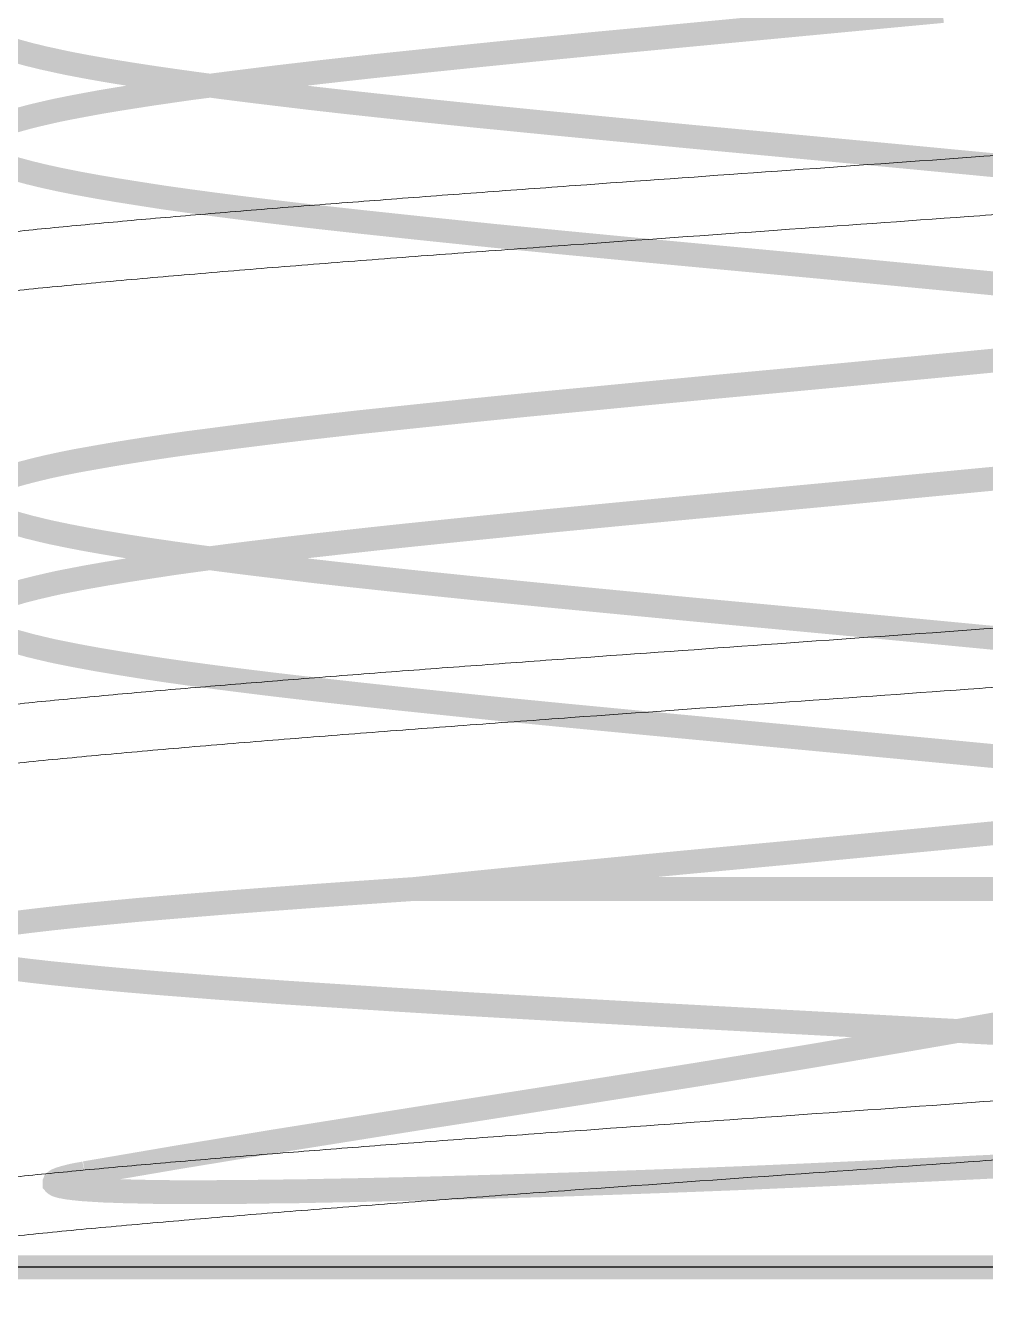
# Model space of a CAD drawing. Header units: inches. Extents: x -1.8 to 19, y -6.6 to 16.3.
# Drawn here: x 11.3317 to 11.3825, y 10.1686 to 10.2357 of the extents above; entities that cross this region are included whole.
import ezdxf

# ---------------------------------------------------------------- set-up
doc = ezdxf.new("R2010")
doc.units = ezdxf.units.IN
doc.header["$MEASUREMENT"] = 0
for name, color, linetype, lineweight, true_color in [('hardware', 30, 'Continuous', 9, 0xff7f00), ('interface cable', 3, 'Continuous', 18, 0x00ff00), ('top view', 7, 'Continuous', 25, 0xffffff)]:
    doc.layers.add(name, color=color, linetype=linetype, lineweight=lineweight, true_color=true_color)

# ---------------------------------------------------------------- blocks, each defined once
blk = doc.blocks.new('screw')
at = {"layer": 'hardware', "linetype": 'Continuous', "lineweight": 5}
for points, knots in [([(0.1609863267539995, 0.0560001991042833), (0.161002663220666, 0.0560001978876156), (0.1610358822206648, 0.055997276554284), (0.1610852943373315, 0.0559842558042822), (0.1611345407206655, 0.0559626834209501), (0.1611836079039988, 0.0559326617709503), (0.161232541620665, 0.0558942578542831), (0.161281383520665, 0.0558475046209503), (0.1613301734873327, 0.0557924173376163), (0.1613979427539987, 0.0557042384709492), (0.1614818018706663, 0.0555718848709494), (0.1615787491706657, 0.055386019454283), (0.1616757705039993, 0.0551670762876162), (0.1617728707373323, 0.0549150748876163), (0.1618700346206661, 0.0546300654376166), (0.1619672710539979, 0.0543122072042825), (0.1620645683373321, 0.0539617027042824), (0.1621619151039992, 0.0535787734376169), (0.1622593069706648, 0.0531636470709502), (0.1623935881373326, 0.0525473244209502), (0.1625599778706663, 0.051697732087617), (0.1627539818873329, 0.0505842351876166), (0.1629482129039987, 0.0493489636209494), (0.1631426347706653, 0.04799497227095), (0.1633371909373322, 0.046525430787617), (0.163531809403999, 0.0449438061709495), (0.1637265130539982, 0.0432539438709502), (0.1639212917206658, 0.0414600046209488), (0.1641161251873327, 0.0395662647376165), (0.1643109793873327, 0.0375772238376166), (0.1645760117373316, 0.0347490925209497), (0.1649052453539979, 0.0310130576042828), (0.1652933254373326, 0.0263143316376171), (0.1656816863539989, 0.0213623295376157), (0.1660702009206647, 0.0162044675042834), (0.1665926363539987, 0.0090611633876163), (0.1669775766539987, 0.003641934487617), (0.1672363267206658, 1.993542833e-07)], [0, 0, 0, 0, 0.0008652881, 0.0017559378, 0.0026951702, 0.0037027765, 0.0047947664, 0.005983681, 0.0072791902, 0.0086887175, 0.0118703851, 0.0155621526, 0.0197837405, 0.0245477819, 0.0298620082, 0.0357295808, 0.042151442, 0.0491272572, 0.056655798, 0.0647351929, 0.0825364821, 0.1025056379, 0.1245988148, 0.148766053, 0.1749558819, 0.2031133737, 0.2331702557, 0.2650536277, 0.2986901775, 0.3340043176, 0.3709104198, 0.4491427868, 0.5326549113, 0.6206327614, 0.7122385412, 0.806623219, 1, 1, 1, 1]), ([(0.1859863269373323, 0.0560000464542822), (0.186002663453998, 0.0560000434709495), (0.1860358789873315, 0.0559971314876159), (0.1860852908039983, 0.0559841526209501), (0.1861345395539991, 0.05596263912095), (0.1861836104039993, 0.0559326837876161), (0.1862325478873326, 0.055894345070949), (0.1862813930539995, 0.0558476477209497), (0.1863301856206656, 0.0557925987542829), (0.1863979673873326, 0.0557044241876161), (0.186481820503998, 0.0555720003876159), (0.1865787503206653, 0.055386016087616), (0.1866757580039986, 0.0551669650376167), (0.1867728520539986, 0.0549149352376163), (0.1868700270873325, 0.0546299997209489), (0.1869672709873316, 0.0543122777876172), (0.1870645729206653, 0.0539618992542836), (0.1871619147706645, 0.0535790248542822), (0.1872592891039988, 0.0531638700876167), (0.1873566987706659, 0.0527167037376168), (0.1874541403706653, 0.0522378215542831), (0.1875878970706657, 0.051537437770949), (0.1877539375373323, 0.0505845718709503), (0.1879481796873324, 0.0493494393876163), (0.1881425630206659, 0.0479954497876162), (0.1883371021206648, 0.0465259258876171), (0.1885317536206659, 0.0449443906376165), (0.1887264590873328, 0.0432545900542829), (0.1889212296539979, 0.0414605973876165), (0.1891873573373319, 0.0388736235209501), (0.1895174320539985, 0.0354135427876167), (0.1898350121706651, 0.0318100296209502), (0.1900907555706655, 0.0287669320209493), (0.1903540756206648, 0.025539856537617), (0.190681687220666, 0.0213622028876168), (0.1910702068373313, 0.0162044500709504), (0.1915926285873317, 0.0090612252209494), (0.1919775680706659, 0.003642055154283), (0.1922363267206662, 1.993542833e-07)], [0, 0, 0, 0, 0.0008652912, 0.0017557898, 0.0026946434, 0.0037016626, 0.0047929446, 0.00598116, 0.0072761312, 0.0086854443, 0.0118680528, 0.0155619608, 0.0197856513, 0.0245504087, 0.0298631444, 0.0357279976, 0.0421472795, 0.0491220237, 0.0566513188, 0.0647322925, 0.0733615051, 0.0825351513, 0.1024989717, 0.1245887023, 0.1487578323, 0.1749487372, 0.2031022652, 0.2331575495, 0.2650432508, 0.298681835, 0.3709034352, 0.4491416618, 0.4902864962, 0.5326541996, 0.6206369821, 0.7122416298, 0.8066167981, 1, 1, 1, 1]), ([(0.2109863264873318, 0.0560000466209489), (0.211002661920665, 0.0560000497376167), (0.2110358756373326, 0.0559971505542824), (0.2110852869039984, 0.0559841887042838), (0.2111345354206658, 0.0559626879709496), (0.2111836060706661, 0.055932739204283), (0.2112325432539993, 0.0558943989376166), (0.2112813881539995, 0.0558476901376154), (0.2113301786373313, 0.0557926187376169), (0.2113979514206651, 0.0557044098876167), (0.2114818026373321, 0.0555719689376159), (0.2115787368039989, 0.0553859890209489), (0.2116757480706649, 0.0551669633876157), (0.2117728453706661, 0.0549149654209495), (0.2118700233539993, 0.0546300532542831), (0.2119672703706662, 0.0543123311209497), (0.2120645716539989, 0.0539619228209504), (0.2121619077039995, 0.05357900687095), (0.212259289370666, 0.0531638237042822), (0.2123935494539996, 0.0525474255709506), (0.2125599084706649, 0.0516978867709499), (0.2127539586539984, 0.0505845440709498), (0.2129481723873321, 0.0493494172209496), (0.2131425591206659, 0.0479954825209505), (0.2133370918873327, 0.0465260486542833), (0.2135317304706652, 0.0449446044542822), (0.2137264188706658, 0.0432549041542822), (0.2139211812373321, 0.041461032587617), (0.2141160087706651, 0.0395673401709499), (0.2143108823039983, 0.0375783226709503), (0.2145759184373317, 0.0347501276709492), (0.2149051644873323, 0.0310139520209498), (0.215293281453999, 0.0263149794376156), (0.2156816505039993, 0.0213627328042838), (0.2160701838706649, 0.0162047365542834), (0.2165926232873316, 0.0090613168542832), (0.2169775688873321, 0.0036420436209505), (0.2172363267206647, 1.993542833e-07)], [0, 0, 0, 0, 0.0008652338, 0.0017556329, 0.0026943737, 0.0037013087, 0.0047925827, 0.0059809149, 0.0072761735, 0.0086858896, 0.0118689639, 0.0155627741, 0.0197860019, 0.0245501689, 0.0298624414, 0.0357272223, 0.0421470908, 0.0491228221, 0.0566526041, 0.0647336453, 0.0825357133, 0.1024993792, 0.1245896445, 0.1487575419, 0.1749463869, 0.2030983928, 0.2331523874, 0.2650355047, 0.298671535, 0.3339839119, 0.3708911572, 0.4491275104, 0.5326419797, 0.6206266628, 0.7122361952, 0.8066174355, 1, 1, 1, 1]), ([(0.1703613267206647, 1.993542833e-07), (0.1701225272873315, 0.0033611424376163), (0.1697667933873321, 0.0083688424376165), (0.1692852821373327, 0.0149811483876165), (0.1689267128373315, 0.0197836681709491), (0.1685682586039994, 0.0244238693542824), (0.1682099630873319, 0.02886425922095), (0.1678518837373313, 0.0330683869876162), (0.1674940582706645, 0.0370016621042834), (0.1671896295873323, 0.0400946188042832), (0.1669443144373324, 0.0424094026542834), (0.1667646757373318, 0.0440180053209493), (0.166585101437333, 0.0455365460709496), (0.1664055889039988, 0.0469618383876158), (0.1662261233873326, 0.048290946887616), (0.1660467612373326, 0.0495212251209489), (0.1658675392873319, 0.0506502367209504), (0.1656884917873322, 0.0516755965042827), (0.165535272220666, 0.0524634762209492), (0.1654117840706653, 0.0530399988709495), (0.165321940253998, 0.053432376337617), (0.1652321267539991, 0.0537974465042827), (0.165142345720666, 0.0541350335376167), (0.1650526046873326, 0.0544449650876162), (0.1649629104039987, 0.0547270740542833), (0.1648732728539992, 0.054981202170949), (0.1647836806206657, 0.0552072346542838), (0.1646941499206653, 0.0554050947376163), (0.1646306151706656, 0.0555256123542831), (0.1645985198706656, 0.0555807630209495)], [0, 0, 0, 0, 0.1806035425, 0.2690932468, 0.3553635416, 0.4387389622, 0.5185526006, 0.5941451755, 0.6648986705, 0.7302487709, 0.7607290421, 0.789667313, 0.8170066792, 0.8426905895, 0.8666668779, 0.8888934058, 0.9093302253, 0.9279385445, 0.9446827073, 0.9523484708, 0.9595407238, 0.9662579403, 0.9724990123, 0.9782633919, 0.9835512998, 0.9883640357, 0.9927046335, 0.9965797347, 1, 1, 1, 1]), ([(0.1953613267206652, 1.993542833e-07), (0.1951225287206654, 0.0033611222376164), (0.1947667975706654, 0.0083687834709502), (0.1942852902373321, 0.0149810383709487), (0.1939267242206654, 0.0197835201209502), (0.1935682718873315, 0.0244236958209489), (0.1932099799039995, 0.0288640616042821), (0.1928519022706647, 0.0330681683876159), (0.1924940813373317, 0.0370014311376154), (0.1921896519206661, 0.0400943939876166), (0.1919443356039994, 0.0424091998376168), (0.1917646950039986, 0.0440178345709503), (0.1915851184873321, 0.0455364092209498), (0.1914056026873328, 0.0469617317709501), (0.1912261341206654, 0.0482908659542831), (0.1910467695373319, 0.0495211670209494), (0.1908675454706652, 0.0506501983376166), (0.190688496187333, 0.0516755732709493), (0.1905352750373324, 0.0524634624209499), (0.1904117859039991, 0.0530399902376155), (0.1903219415373327, 0.0534323703042831), (0.1902321275873311, 0.0537974424376157), (0.1901423461873313, 0.0541350309542823), (0.1900526048706654, 0.0544449636209494), (0.1899629103539981, 0.054727073470949), (0.1898732727039987, 0.0549812023376157), (0.1897836805539994, 0.0552072352709496), (0.1896941498373315, 0.0554050952542839), (0.1896306151039993, 0.0555256125709489), (0.1895985198206651, 0.0555807630209495)], [0, 0, 0, 0, 0.1806024578, 0.2690911631, 0.3553607981, 0.4387358313, 0.5185491469, 0.5941411304, 0.664894411, 0.7302446347, 0.7607253298, 0.7896642328, 0.8170042622, 0.8426886952, 0.8666654273, 0.8888923758, 0.9093295602, 0.927938156, 0.9446824934, 0.9523483176, 0.9595406174, 0.9662578691, 0.9724989673, 0.9782633667, 0.9835512903, 0.9883640403, 0.9927046475, 0.9965797459, 1, 1, 1, 1]), ([(0.2203613267206654, 1.993542833e-07), (0.2201225289206656, 0.0033611196376162), (0.219766798103999, 0.0083687758042829), (0.2192852912873315, 0.0149810240542836), (0.2189267257039982, 0.0197835008376161), (0.2185682736039978, 0.0244236732542839), (0.2182099821039982, 0.028864035887616), (0.2178519046873328, 0.0330681398709496), (0.2174940843539981, 0.0370014011042831), (0.2171896547873315, 0.0400943651209493), (0.2169443382373315, 0.0424091744376165), (0.2167646972873316, 0.044017813937617), (0.2165851204206659, 0.0455363935209503), (0.2164056041706657, 0.0469617202876167), (0.2162261352206658, 0.0482908577876157), (0.2160467703706657, 0.0495211614542823), (0.2158675460706656, 0.0506501948209505), (0.2156884965873316, 0.0516755711709491), (0.2155352752706661, 0.0524634611709489), (0.2154117860373328, 0.0530399894376154), (0.2153219416206655, 0.0534323697709497), (0.215232127603999, 0.0537974421042824), (0.2151423461706659, 0.0541350307876156), (0.2150526048206649, 0.0544449635709503), (0.2149629103039994, 0.0547270735376157), (0.2148732726373324, 0.054981202470949), (0.2147836805039989, 0.0552072354709496), (0.214694149820666, 0.0554050954542839), (0.2146306150873321, 0.0555256127709489), (0.2145985198206655, 0.0555807632042837)], [0, 0, 0, 0, 0.1806023174, 0.2690908905, 0.3553604391, 0.4387354231, 0.5185486971, 0.5941406001, 0.6648938518, 0.7302441008, 0.7607248617, 0.7896638588, 0.8170039847, 0.8426884918, 0.8666652804, 0.8888922762, 0.9093294975, 0.9279381185, 0.944682471, 0.9523483009, 0.9595406052, 0.9662578606, 0.9724989617, 0.9782633634, 0.9835512889, 0.9883640402, 0.9927046484, 0.9965797466, 1, 1, 1, 1]), ([(0.1672363267206658, 1.993542833e-07), (0.1674751374539982, -0.0033609030457163), (0.1678308661706647, -0.008368515512383), (0.1683123606039987, -0.0149806239790502), (0.1686709052539987, -0.0197828096457178), (0.1690293562539991, -0.0244229394623839), (0.1693876293873322, -0.0288633148957169), (0.1697457438039989, -0.0330674939457163), (0.1701035260373323, -0.0370008204457167), (0.1704080176039986, -0.0400939558957161), (0.1706533229039986, -0.0424088996623828), (0.1708329581706656, -0.0440176361790501), (0.1710125570706647, -0.0455362027290507), (0.1711921011706663, -0.0469615129957175), (0.1713715552873316, -0.0482907208790495), (0.1715508934539989, -0.0495210813790506), (0.1717301210206659, -0.0506500231123832), (0.1719092101539987, -0.0516752620457171), (0.1720624095373327, -0.0524631097123836), (0.1721858767873317, -0.0530397189123831), (0.1722757111206656, -0.0534321710457162), (0.1723655163373314, -0.0537972531290505), (0.1724552998873323, -0.054134774329051), (0.1725450463706653, -0.0544445892957173), (0.1726347481873314, -0.0547265852957173), (0.1727243965373317, -0.0549806580290495), (0.1728139865039984, -0.0552067238623844), (0.1729035069539988, -0.0554046887957176), (0.1729670353373314, -0.0555252979457164), (0.1729991328039981, -0.0555804938623839)], [0, 0, 0, 0, 0.1806117434, 0.2690880122, 0.3553522115, 0.4387286911, 0.5185430449, 0.5941324983, 0.6648908535, 0.7302413211, 0.7607259002, 0.7896677205, 0.8170061633, 0.8426888074, 0.8666683032, 0.8888979526, 0.9093324845, 0.9279361771, 0.9446811512, 0.9523487801, 0.9595425975, 0.9662601271, 0.9724997881, 0.9782618425, 0.9835475264, 0.9883591312, 0.9927004657, 0.9965775872, 1, 1, 1, 1]), ([(0.1766113269206662, -0.0559996438957162), (0.1765949913039988, -0.0559996463457173), (0.1765617771706653, -0.0559967459957163), (0.176512366187332, -0.0559837820623832), (0.1764631153206653, -0.0559622827957176), (0.1763949009706656, -0.0559206298790498), (0.1763099265039989, -0.0558448105457173), (0.1762127948539993, -0.0557246391123832), (0.1761158436539978, -0.0555715863123832), (0.1760189128206646, -0.05538558107905), (0.1759219002539985, -0.0551665555457168), (0.1758248030539991, -0.0549145479457165), (0.1757276246206649, -0.0546296304457164), (0.1756303773373313, -0.0543119054790511), (0.1755330746539985, -0.053961497629051), (0.1754357368373312, -0.0535785815623831), (0.1753383579539991, -0.0531633940290499), (0.1752409447539984, -0.0527162135957165), (0.1751434997539987, -0.0522373303123845), (0.1750097386873313, -0.0515369493290505), (0.1748436946206662, -0.0505840760457171), (0.1746494659373321, -0.0493489506790495), (0.1744550837039986, -0.0479950036457178), (0.1742605500373318, -0.0465255559457161), (0.1740659101373316, -0.0449440961957164), (0.1738712194373326, -0.0432543767123841), (0.1736764562706645, -0.0414604798957177), (0.1734816276706648, -0.0395667624290495), (0.1732867514873322, -0.0375777242457174), (0.1730217143706645, -0.0347495074290505), (0.1726924697206658, -0.0310133162790498), (0.1723043511373314, -0.0263143327290498), (0.1719159854206647, -0.0213620966290505), (0.1715274545873327, -0.0162041404623841), (0.1710050223539989, -0.0090608040457161), (0.1706200815706647, -0.0036416032290499), (0.1703613267206647, 1.993542833e-07)], [0, 0, 0, 0, 0.0008652469, 0.0017556627, 0.0026944199, 0.0037013657, 0.0059781644, 0.0086814083, 0.0118644972, 0.0155583985, 0.019781766, 0.0245460888, 0.0298584984, 0.0357233618, 0.0421432224, 0.0491189619, 0.0566488552, 0.0647300756, 0.0733593111, 0.0825328862, 0.1024968068, 0.1245871299, 0.1487553539, 0.1749446314, 0.2030969719, 0.2331513702, 0.2650351537, 0.2986718484, 0.3339846449, 0.3708923552, 0.4491296105, 0.5326443588, 0.620629496, 0.7122388303, 0.8066188379, 1, 1, 1, 1]), ([(0.1922363267206662, 1.993542833e-07), (0.1924751262706652, -0.0033607456123841), (0.1928308562539984, -0.0083683894457165), (0.1933123589706656, -0.0149805827290513), (0.1936709149706657, -0.0197829371957168), (0.1940293573373321, -0.0244229748290499), (0.1943876302206661, -0.0288631801457173), (0.1947457012039994, -0.0330671532457166), (0.1951034992706656, -0.0370003339790506), (0.1954079360873319, -0.0400933085957176), (0.1956532540206662, -0.0424081846457165), (0.1958328989706647, -0.0440169256957175), (0.1960124792373324, -0.0455355927623833), (0.1961920092706663, -0.0469609867457175), (0.1963714843206649, -0.0482901876290507), (0.1965508515039985, -0.0495205653790505), (0.1967300759873328, -0.050649655312383), (0.1969091323206648, -0.0516750551123844), (0.1970623646873321, -0.0524629507457162), (0.1971858535373329, -0.0530394936123839), (0.1972756997206652, -0.0534319014290494), (0.1973655151873327, -0.0537970038957161), (0.1974552977706651, -0.0541346192290506), (0.1975450401373319, -0.0544445689623841), (0.1976347345373316, -0.0547266804457172), (0.1977243767206648, -0.0549807963457161), (0.1978139746206654, -0.0552068142123839), (0.1979035055706649, -0.0554046717790504), (0.1979670392039988, -0.05552519417905), (0.1979991341206663, -0.0555803494957177)], [0, 0, 0, 0, 0.1806036867, 0.2690902947, 0.3553575715, 0.4387302793, 0.5185409201, 0.5941293052, 0.6648817464, 0.7302319689, 0.7607142112, 0.7896553501, 0.8169973072, 0.8426825378, 0.8666604576, 0.8888890294, 0.9093275072, 0.9279363064, 0.9446805329, 0.9523467346, 0.9595395626, 0.966257385, 0.9724989884, 0.9782637216, 0.9835517041, 0.9883641424, 0.9927044268, 0.9965795292, 1, 1, 1, 1]), ([(0.2016113256873314, -0.0559998068790497), (0.201594991870666, -0.0559998089957175), (0.2015617805373328, -0.0559969052123846), (0.2015123739039989, -0.0559839282457171), (0.2014631304206652, -0.0559624035957169), (0.2014140647873329, -0.0559324216123836), (0.2013651330206659, -0.0558940383790505), (0.2013162959706655, -0.055847281012384), (0.201267510253999, -0.055792169812384), (0.201199743203999, -0.0557039332790508), (0.2011158920373329, -0.055571493679051), (0.2010189508873331, -0.0553855421957179), (0.2009219322206647, -0.0551665636457175), (0.2008248275206647, -0.0549146123290507), (0.2007276426206651, -0.0546297271457173), (0.2006303910539987, -0.0543119977623841), (0.2005330973039982, -0.0539615604290509), (0.2004357572873324, -0.0535786230957163), (0.2003383757373317, -0.053163442095717), (0.200240960870666, -0.0527162898790499), (0.2001435151373329, -0.052237442012383), (0.2000097498039984, -0.0515370819123833), (0.1998437112539996, -0.0505841968623839), (0.1996494961373315, -0.0493490646457167), (0.1994551043206648, -0.0479951374957173), (0.1992605637539991, -0.0465257145623843), (0.1990659290206661, -0.044944246312384), (0.1988712389873321, -0.0432545024790505), (0.1986764685873318, -0.0414605938957165), (0.1984816338706658, -0.0395668605290505), (0.1982867603039992, -0.0375777936790512), (0.1980217196539996, -0.0347495448290501), (0.197692466720666, -0.0310133174957175), (0.1973043530373321, -0.0263143178457162), (0.1969159824873316, -0.0213620810790501), (0.1965274543706655, -0.0162041267957163), (0.1960050210706651, -0.0090607953123838), (0.1956200805539993, -0.0036415887790496), (0.1953613267206652, 1.993542833e-07)], [0, 0, 0, 0, 0.0008651458, 0.001755508, 0.0026943146, 0.0037014627, 0.0047931329, 0.0059820229, 0.0072778095, 0.0086878673, 0.0118710628, 0.0155643928, 0.0197868052, 0.0245501318, 0.0298618701, 0.0357267639, 0.042147458, 0.0491236013, 0.0566532699, 0.0647338827, 0.0733623766, 0.0825353275, 0.1024993609, 0.1245904713, 0.1487576829, 0.1749458204, 0.2030986265, 0.2331536468, 0.265037126, 0.2986736391, 0.3339872373, 0.3708952425, 0.4491322815, 0.5326478061, 0.6206318385, 0.7122401109, 0.8066206684, 1, 1, 1, 1]), ([(0.2172363267206647, 1.993542833e-07), (0.2174751320373327, -0.0033608267790504), (0.2178308632373318, -0.0083684871623833), (0.2183123700873326, -0.0149807363457173), (0.2186709310873314, -0.0197831637123836), (0.2190293954373319, -0.0244234312623837), (0.2193876793873317, -0.0288638688957166), (0.2197457869373329, -0.0330680400123838), (0.2201035811373322, -0.0370013000123839), (0.2204080445373313, -0.0400943006457171), (0.2206533514206657, -0.0424091165957164), (0.2208329829206657, -0.0440177633623842), (0.2210125553373319, -0.0455362670123831), (0.2211920920206654, -0.0469615004290498), (0.221371544803999, -0.048290605512384), (0.2215508887539992, -0.0495209263290511), (0.2217300893539991, -0.0506498911790496), (0.2219091744873316, -0.0516751515123835), (0.2220623858706647, -0.0524629754123831), (0.2221858572873325, -0.0530395561790505), (0.2222756961873318, -0.0534320212123829), (0.2223655048873321, -0.0537971565957163), (0.2224552803873314, -0.0541347511123833), (0.2225450247873317, -0.0544446149957177), (0.2226347335373318, -0.0547266052457163), (0.2227243891039985, -0.0549806271290505), (0.2228139867373324, -0.0552066239957166), (0.2229035149206651, -0.0554045296123844), (0.2229670412873317, -0.0555251081957176), (0.2229991340539981, -0.0555802978457179)], [0, 0, 0, 0, 0.1806082216, 0.2690914421, 0.3553609164, 0.4387389779, 0.5185546859, 0.5941453361, 0.6649014052, 0.7302501482, 0.7607319293, 0.7896718643, 0.817010467, 0.8426915827, 0.866668553, 0.8888970137, 0.9093334193, 0.9279376234, 0.9446814721, 0.9523487215, 0.959542702, 0.9662612476, 0.9725026183, 0.9782656961, 0.9835511803, 0.9883618206, 0.9927019149, 0.9965779932, 1, 1, 1, 1]), ([(0.2266113268206651, -0.0559996439957163), (0.2265949909706662, -0.0559996455957164), (0.2265617764373327, -0.0559967434290512), (0.2265123651706651, -0.0559837771123837), (0.226463114070665, -0.0559622760457179), (0.2263948998539986, -0.0559206221623834), (0.2263099254206653, -0.0558448053957177), (0.2262127900539979, -0.0557246392290507), (0.226115839203999, -0.0555715862957174), (0.2260189083706658, -0.0553855772290506), (0.2259218959039979, -0.0551665450957169), (0.2258247987039985, -0.0549145305957177), (0.2257276202706662, -0.0546296080790496), (0.2256303731206659, -0.054311882279051), (0.2255330696373312, -0.0539614780290512), (0.2254357310706647, -0.0535785664623836), (0.2253383528706652, -0.0531633807957173), (0.2252409402039979, -0.0527161989290504), (0.2251434958373315, -0.0522373127623839), (0.2250097361206651, -0.0515369305790499), (0.2248436937039993, -0.0505840632623836), (0.2246494641206651, -0.0493489480457177), (0.2244550837873318, -0.0479950097623841), (0.2242605511539983, -0.0465255637957176), (0.2240659103539981, -0.0449440983290499), (0.2238712183373315, -0.0432543629457163), (0.2236764502206656, -0.0414604408290496), (0.2234103235873326, -0.0388735386457162), (0.2230802584373317, -0.0354135124123838), (0.222692449703999, -0.0310131813623835), (0.2223043408539989, -0.0263141794457172), (0.221915974437332, -0.0213619555957179), (0.2215274468206661, -0.0162040378790503), (0.2210050189039985, -0.009060753912384), (0.2206200807039986, -0.0036415908957173), (0.2203613267206654, 1.993542833e-07)], [0, 0, 0, 0, 0.0008652591, 0.0017556927, 0.0026944692, 0.0037014298, 0.0059782184, 0.0086813831, 0.0118644653, 0.0155584386, 0.0197819247, 0.0245463756, 0.0298588837, 0.0357237757, 0.0421435537, 0.0491191805, 0.056649051, 0.0647303066, 0.0733596025, 0.0825332297, 0.1024970945, 0.1245871078, 0.1487551873, 0.1749444603, 0.2030968683, 0.2331515267, 0.2650358469, 0.2986731187, 0.3708942202, 0.4491321088, 0.5326469723, 0.6206322014, 0.7122407798, 0.806619453, 1, 1, 1, 1])]:
    blk.add_open_spline(points, degree=3, knots=knots, dxfattribs=at)
blk = doc.blocks.new('standoff')
at = {"layer": 'hardware', "linetype": 'Continuous', "lineweight": 18}
blk.add_line((0, -0.0917500000000002), (0, 0.0917500000000002), dxfattribs=at)
at = {"layer": 'hardware', "const_width": 0.0012607160867373}
for points in [[(1e-16, -0.0604778113968736), (1e-16, 0.0604778113968732)], [(0.0200063035804339, 0.0192397881996973), (0.0200000000000001, 0.0193570347957638), (0.0198209783156834, 0.0219553706505293), (0.0198209783156834, 0.0219692385274834), (0.0196369137670198, 0.0245688350983357), (0.0194515885022694, 0.0270726172465959), (0.0192675239536058, 0.029451588502269), (0.0190834594049422, 0.0316893595562278), (0.0189056984367122, 0.0337884518406454), (0.0187216338880485, 0.0357312153303074), (0.0186321230458901, 0.0366414523449318), (0.0185426122037319, 0.0375025214321733), (0.0184543620776603, 0.0383308119011596), (0.0183648512355019, 0.0391099344427633), (0.0182766011094303, 0.0398487140695915), (0.0181870902672719, 0.0405395864851233)], [(0.0158131618759456, 0.0405811901159857), (0.0156833081190116, 0.0395410993444275), (0.0155547150781645, 0.0383925869894098), (0.0154311649016643, 0.0371545637922338), (0.0153000504286436, 0.0358207261724658), (0.0151701966717097, 0.0343986384266262), (0.0150416036308624, 0.0328857791225414), (0.0149180534543621, 0.0312985375693392), (0.0147869389813415, 0.0296306101865859), (0.0146646495209281, 0.0278857791225414), (0.0145347957639941, 0.0260741301059), (0.0144125063035805, 0.0241918809884012), (0.0141591023701464, 0.0202521432173473), (0.0139069591527988, 0.0161144730206756), (0.0136598587997984, 0.0117977811396872), (0.0134127584467978, 0.0073663640948057), (0.0131669188098841, 0.0028378719112454), (0.0129210791729704, -0.0017297024710037), (0.0126739788199699, -0.0063073625819466), (0.0124281391830562, -0.0108472012102876), (0.0121886031265761, -0.0153139183055978)], [(0.02696293494705, -0.0122289460413517), (0.0273310640443774, -0.0083925869894101), (0.0277004538577913, -0.0044856278366114), (0.0284467977811398, 0.0034127584467977), (0.0288161875945538, 0.0073335854765505), (0.0291855774079678, 0.0111976802824002), (0.0295549672213818, 0.0149583963691374), (0.0299319213313163, 0.0185905194150275), (0.03011598587998, 0.0203479576399394), (0.0303013111447302, 0.0220587493696418), (0.030485375693394, 0.0237279374684819), (0.0306707009581443, 0.0253416540595056), (0.0308547655068079, 0.0269011598587996), (0.0310400907715583, 0.0283988905698435), (0.0312241553202219, 0.0298348461926372), (0.0314094805849724, 0.0312102874432676), (0.031593545133636, 0.0325163893091275), (0.0317839132627333, 0.0337544125063034), (0.0319692385274837, 0.0349167927382752), (0.0321533030761473, 0.0360060514372161), (0.0323386283408977, 0.0370171457387795), (0.0325226928895613, 0.0379475542107915), (0.0326122037317198, 0.0383787191124557), (0.0327080181543118, 0.0387884518406453), (0.032802571860817, 0.0391855774079675), (0.0328920827029754, 0.0395549672213815), (0.0329891578416541, 0.0399029248613211), (0.0330774079677257, 0.0402319717599595), (0.0331732223903177, 0.0405395864851233)], [(0.0417977811396875, 0.0406429652042358), (0.0418734241048917, 0.0403883005547149), (0.0419553706505296, 0.0401222894604133), (0.0420310136157338, 0.0398424104891576), (0.042188603126576, 0.0392322239031768), (0.0423461926374182, 0.0385690872415531), (0.0425037821482603, 0.0378378719112454), (0.0426601109430158, 0.0370511850731214), (0.0428101361573374, 0.0362102874432676), (0.0429677256681796, 0.0353139183055974), (0.0431253151790217, 0.034355774079677), (0.043282904689864, 0.0333509833585475), (0.0434404942007062, 0.0322907211296014), (0.0435980837115483, 0.0311838124054461), (0.0437468482097833, 0.0300264750378213), (0.0439044377206254, 0.0288300554715076), (0.0440620272314676, 0.0275781643973776), (0.0442196167423098, 0.0262934947049923), (0.0443772062531519, 0.0249659606656579), (0.0446923852748362, 0.0221886031265758), (0.0449987392839133, 0.0192813918305597), (0.0453139183055977, 0.0162506303580432), (0.045629097327282, 0.0131253151790216), (0.0459354513363591, 0.0099104891578415), (0.0462506303580436, 0.0066414523449317), (0.0465658093797278, 0.0033308119011597), (0.0468746848209785, -2e-16), (0.0471873424104893, -0.00333081190116), (0.0475025214321736, -0.0066414523449321), (0.0478113968734242, -0.0099104891578419), (0.048124054462935, -0.0131253151790219)], [(0.0581732223903179, 0.0405395864851233), (0.0580774079677258, 0.0402319717599595), (0.0579878971255674, 0.0399029248613211), (0.0578933434190622, 0.0395549672213815), (0.0578038325769038, 0.0391855774079675), (0.0577080181543117, 0.0387884518406453), (0.0576185073121535, 0.0383787191124557), (0.0575239536056481, 0.0379475542107915), (0.0573386283408976, 0.0370171457387795), (0.057154563792234, 0.0360060514372161), (0.0569692385274838, 0.0349167927382752), (0.05678517397882, 0.0337544125063034), (0.0565922844175493, 0.0325163893091275), (0.0564082198688857, 0.0312102874432676), (0.0562228946041352, 0.0298348461926372), (0.0560388300554716, 0.0283988905698435), (0.055854765506808, 0.0269011598587996), (0.0556694402420576, 0.0253416540595056), (0.055485375693394, 0.0237279374684819), (0.0553000504286435, 0.0220587493696418), (0.0549306606152296, 0.0185905194150275), (0.0545537065052951, 0.0149583963691374), (0.0541843166918811, 0.0111901159858798), (0.0538149268784671, 0.0073335854765505), (0.0534467977811398, 0.0034127584467977), (0.0527080181543118, -0.0044856278366114), (0.0523323247604641, -0.0083988905698439), (0.0519629349470501, -0.0122289460413517)], [(0.0394326777609684, 0.0405673222390317), (0.0393356026222896, 0.040258446797781), (0.0392473524962179, 0.0399319213313161), (0.0391502773575392, 0.0395877458396368), (0.0390632879475543, 0.0392183560262227), (0.0389662128088756, 0.0388300554715076), (0.0388703983862835, 0.0384190620272313), (0.038782148260212, 0.0379878971255672), (0.0386863338376199, 0.0375302571860816), (0.0385010085728695, 0.0365658093797275), (0.0383169440242058, 0.0355194150277356), (0.0381316187594555, 0.0343986384266262), (0.0379475542107918, 0.0332009581442257), (0.0377634896621282, 0.0319351991931416), (0.0375781643973778, 0.0305950579929398), (0.0373940998487141, 0.0291931417044879), (0.0372087745839639, 0.0277218860312657), (0.0370247100353001, 0.0261964195663135), (0.0368318204740293, 0.0246104387291981), (0.0366477559253657, 0.0229752899646998), (0.0362783661119517, 0.0195549672213815), (0.0359089762985376, 0.0159568835098334), (0.0355395864851236, 0.0122289460413514), (0.0351701966717096, 0.0083925869894098), (0.0347945032778619, 0.0044881492687845), (0.034425113464448, 0.0005408472012102), (0.0340557236510339, -0.003412758446798), (0.0336850731215331, -0.0073310640443774), (0.0333156833081191, -0.0111976802824005), (0.0329412506303581, -0.0149583963691378)], [(0.042058749369642, -0.0149583963691378), (0.0416893595562281, -0.0111976802824005), (0.041319969742814, -0.0073310640443774), (0.0409430156328796, -0.003412758446798), (0.0402042360060515, 0.0044881492687845), (0.0398348461926376, 0.0083925869894098), (0.0394654563792235, 0.0122289460413514), (0.0390897629853758, 0.0159644478063538), (0.0387203731719619, 0.0195549672213815), (0.0385363086232982, 0.0212846696923851), (0.0383497226424609, 0.0229752899646998), (0.0381669188098842, 0.0246104387291981), (0.0379828542612204, 0.0261964195663135), (0.0377975289964702, 0.0277218860312657), (0.0376134644478066, 0.0291931417044879), (0.0374281391830561, 0.0305950579929398), (0.0372440746343925, 0.0319351991931416), (0.0370511850731216, 0.0332009581442257), (0.036867120524458, 0.0343986384266262), (0.0366817952597077, 0.0355194150277356), (0.0364977307110439, 0.0365658093797275), (0.0363124054462937, 0.0375302571860816), (0.0362241553202221, 0.0379878971255672), (0.03612834089763, 0.0384190620272313), (0.036032526475038, 0.0388300554715076), (0.0359430156328796, 0.0392183560262227), (0.0358484619263744, 0.0395877458396368), (0.035758951084216, 0.0399382249117497), (0.0356631366616239, 0.040258446797781), (0.0355748865355523, 0.0405673222390317)], [(0.0579475542107918, -0.0149583963691378), (0.0583169440242058, -0.0111976802824005), (0.0586863338376199, -0.0073310640443774), (0.0590557236510338, -0.003412758446798), (0.059794503277862, 0.0044881492687845), (0.0601689359556229, 0.0083925869894098), (0.0605383257690368, 0.0122289460413514), (0.0609089762985378, 0.0159644478063538), (0.0612783661119517, 0.0195549672213815), (0.061463691376702, 0.0212846696923851), (0.0616477559253656, 0.0229752899646998), (0.0618330811901161, 0.0246104387291981), (0.0620234493192133, 0.0261964195663135), (0.0622075138678772, 0.0277218860312657), (0.0623928391326274, 0.0291931417044879), (0.062576903681291, 0.0305950579929398), (0.0627622289460414, 0.0319351991931416), (0.062946293494705, 0.0332009581442257), (0.0631316187594555, 0.0343986384266262), (0.0633156833081191, 0.0355194150277356), (0.0635010085728696, 0.0365658093797275), (0.0636850731215332, 0.0375302571860816), (0.0637821482602119, 0.0379878971255672), (0.0638779626828039, 0.0384190620272313), (0.0639662128088755, 0.0388300554715076), (0.0640620272314676, 0.0392183560262227), (0.0641515380736259, 0.0395877458396368), (0.0642473524962179, 0.0399382249117497), (0.0643356026222895, 0.040258446797781), (0.0644314170448815, 0.0405673222390317)], [(0.0664485627836612, -0.0087405446293496), (0.0661611195158851, -0.0056694402420577), (0.0658673726676754, -0.0025579929399902), (0.065278618255169, 0.0036737266767523), (0.0649848714069593, 0.0067713061018656), (0.0646974281391831, 0.0098348461926372), (0.0644036812909734, 0.0128454362077659), (0.0641086737266768, 0.0157803832576902), (0.0638149268784671, 0.0186321230458899), (0.063527483610691, 0.0213880484114976), (0.0632337367624812, 0.0240216843166917), (0.0629399899142714, 0.0265305093292989), (0.0626449823499748, 0.0288918305597577), (0.0623587997982855, 0.0311006051437215), (0.0622075138678772, 0.0321469994957134), (0.0620637922339891, 0.0331391830559756), (0.0619137670196672, 0.034097327281896), (0.0617700453857792, 0.0350063035804334), (0.0616263237518911, 0.0358598083711547), (0.0614762985375694, 0.0366742309631869), (0.0613325769036814, 0.0374344427634895), (0.0611888552697933, 0.0381454866364094), (0.0610375693393849, 0.0388086232980331), (0.0608938477054968, 0.0394188098840139), (0.0607450832072618, 0.0399722642460916), (0.0606757438224913, 0.0402256681795258), (0.0606001008572871, 0.0404702471003529)], [(0.0049798285426123, -0.0040481593545135), (0.0048436712052446, -0.0010476550680788), (0.0047138174483107, 0.0019704992435702), (0.0045965708522442, 0.0049873928391324), (0.0044881492687847, 0.0079954614220875), (0.0043847705496723, 0.0109846192637416), (0.004295259707514, 0.0139397377710538), (0.004213313161876, 0.0168671205244577), (0.0041729702471004, 0.018310640443772), (0.0041376701966719, 0.0197465960665656), (0.0041048915784165, 0.0211623802319716), (0.0040758951084218, 0.0225655572365101), (0.0040494200706003, 0.023953605648008), (0.0040216843166919, 0.0253214826021179), (0.0040078164397379, 0.0266679273827533), (0.00398764498235, 0.0280017650025213), (0.0039813414019164, 0.0286585980837114), (0.0039813414019164, 0.029307866868381), (0.0039750378214828, 0.0299583963691376), (0.0039750378214828, 0.0305950579929398), (0.0039750378214828, 0.0312304589006555), (0.0039750378214828, 0.0318595562279373), (0.0039813414019164, 0.0324760463943519), (0.00398764498235, 0.0330900151285929), (0.0040015128593043, 0.0336926374180533), (0.0040153807362583, 0.0342952597075137), (0.0040216843166919, 0.0345890065557235), (0.0040292486132124, 0.0348827534039333), (0.0040431164901665, 0.0351777609682298), (0.0040494200706003, 0.035465204236006), (0.0040620272314675, 0.0357513867876952), (0.004083459404942, 0.0360325264750376), (0.0040973272818963, 0.0363124054462933), (0.0041187594553708, 0.036592284417549), (0.0041250630358044, 0.0367309631870901), (0.0041376701966719, 0.0368671205244577), (0.0041515380736259, 0.0369969742813916), (0.00416540595058, 0.0371331316187592), (0.0041792738275341, 0.0372705496722137), (0.0042007060010086, 0.0373991427130608), (0.004213313161876, 0.0375302571860816), (0.0042334846192639, 0.0376538073625818), (0.004247352496218, 0.0377218860312657), (0.0042624810892589, 0.037782400403429), (0.0042687846696925, 0.0378441754916792), (0.0042813918305599, 0.0378996469994956), (0.0043028240040344, 0.0379614220877458), (0.0043166918809885, 0.0380231971759958), (0.0043368633383764, 0.0380774079677255), (0.0043444276348966, 0.0381051437216338), (0.0043570347957641, 0.0381316187594553), (0.0043709026727181, 0.0381530509329298), (0.0043847705496723, 0.038180786686838), (0.004391074130106, 0.0381870902672716), (0.0043986384266265, 0.038199697428139), (0.0044049420070601, 0.0382072617246595), (0.004420070600101, 0.0382211296016135), (0.004425113464448, 0.0382274331820472), (0.004438981341402, 0.0382349974785676), (0.0044452849218357, 0.0382413010590014), (0.0044604135148766, 0.0382413010590014), (0.0044805849722643, 0.0382413010590014), (0.0044944528492185, 0.0382349974785676), (0.0045146243066062, 0.0382274331820472), (0.0045284921835604, 0.0382135653050931), (0.0045486636409482, 0.038194654563792), (0.0045625315179022, 0.0381732223903175), (0.0045751386787696, 0.0381593545133634), (0.0045890065557237, 0.0381379223398889), (0.0045965708522442, 0.0381190115985879), (0.0046104387291982, 0.0380975794251134), (0.004616742309632, 0.0380774079677255), (0.0046243066061524, 0.0380559757942509), (0.0046432173474534, 0.0380156328794754), (0.0046570852244076, 0.0379752899646998), (0.0046785173978821, 0.0379336863338374), (0.0046923852748362, 0.0378933434190618), (0.0047138174483107, 0.0378113968734239), (0.0047402924861322, 0.0377281896116993), (0.00476046394352, 0.0376538073625818), (0.0047818961169945, 0.0375706001008571), (0.0048008068582956, 0.0374962178517396), (0.0048222390317701, 0.037413010590015), (0.0048575390821988, 0.0372554210791728), (0.004890317700454, 0.0371003530005041), (0.0049180534543621, 0.036942763489662), (0.0049445284921836, 0.0367851739788199), (0.0049798285426123, 0.0366275844679776)], [(0.0049798285426123, 0.0366275844679776), (0.0053895612708019, 0.0342271810388299), (0.0058131618759456, 0.0317511346444779), (0.0062317196167425, 0.0291994452849217), (0.0066628845184066, 0.0265935451336358), (0.0070864851235504, 0.0239321734745334), (0.0075176500252144, 0.0212304589006554), (0.0079551185073122, 0.0184820978315682), (0.0083850226928898, 0.015704740292486), (0.0092675239536057, 0.0100895108421581), (0.010163893091276, 0.0044389813414017), (0.0106227937468483, 0.001621280887544), (0.0110728693898134, -0.0011699445284924), (0.0115393343419063, -0.0039397377710542), (0.0120045385779123, -0.0066742309631873), (0.0124684820978317, -0.0093570347957642), (0.0129412506303581, -0.0119906707009583)], [(0.0200063035804339, 0.0192397881996973), (0.0200063035804339, -0.0378580433686336)], [(0.0230433686333839, -0.0122919818456886), (0.0228101361573375, -0.0098840141200204), (0.0223461926374182, -0.004972264246092), (0.0218734241048917, 7.5642965203e-06), (0.0214094805849724, 0.0049873928391324), (0.0209367120524458, 0.0098966212808874), (0.0204727685325266, 0.0146722138174482), (0.0202395360564801, 0.0169894099848712), (0.0200063035804339, 0.0192397881996973)], [(0.0054109934442764, -0.0131732223903179), (0.0051916288451842, -0.0086447302067576), (0.0049798285426123, -0.0040481593545135)]]:
    blk.add_lwpolyline(points, dxfattribs=at)

msp = doc.modelspace()

# ---------------------------------------------------------------- linework, layer by layer
at = {"layer": 'interface cable', "lineweight": 50}
msp.add_open_spline([(11.66299913194444, 10.72275254629629), (11.79845191567169, 10.73629595944433), (12.00315825266241, 10.75676377427692), (11.85588207240617, 10.19410213966494), (10.84066694908113, 10.44850693800565), (10.14914462996495, 10.43102207415519), (9.05556375223387, 10.13776948372148), (9.250438777631196, 11.42875016971248), (8.631881967510479, 11.48955615893425), (8.007882033347375, 11.41830380876371), (8.524585472451921, 11.29304157643408), (8.855414942808048, 11.49913522451551), (8.858456001653567, 11.23440707516943), (8.86, 11.1)], degree=3, knots=[0, 0, 0, 0, 0.2997264505439897, 0.4529689394471049, 1.397330166820712, 2.50687619927294, 3.008582941218584, 4.165930360768212, 4.550444113286336, 4.943409859163938, 5.255993423252005, 5.552633924172157, 5.858575095677734, 5.858575095677734, 5.858575095677734, 5.858575095677734], dxfattribs=at)
at = {"layer": 'top view'}
msp.add_line((13.61743849983349, 10.17), (4.424999999999997, 10.17), dxfattribs=at)

# ---------------------------------------------------------------- block references
at = {"layer": 'hardware', "rotation": 90}
for name, p in [('standoff', (11.3715, 10.17)), ('screw', (11.3715, 10.00762034422165))]:
    msp.add_blockref(name, p, dxfattribs=at)

doc.saveas('drawing.dxf')
